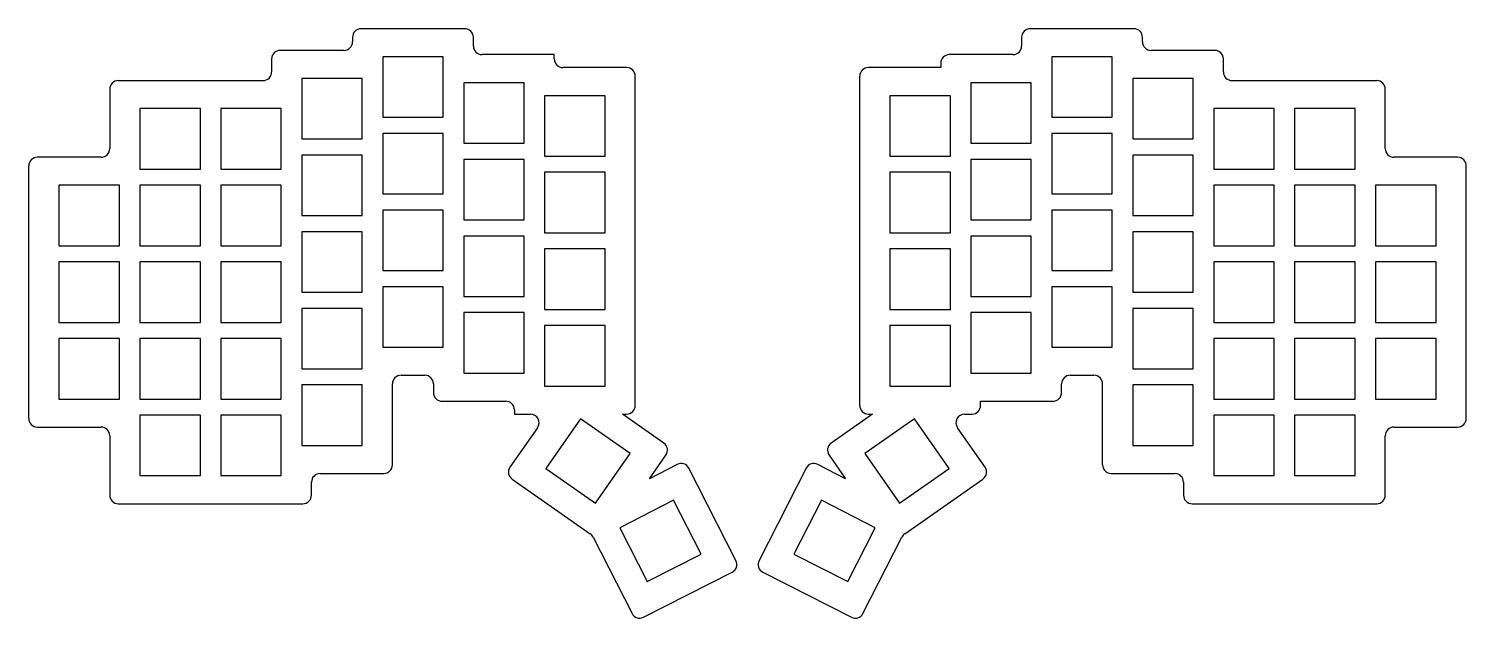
# Model space of a CAD drawing. Header units: millimetres. Extents: x -14 to 319, y -40 to 96.
import ezdxf

# ---------------------------------------------------------------- set-up
doc = ezdxf.new("R2010")
doc.units = ezdxf.units.MM

msp = doc.modelspace()

# ---------------------------------------------------------------- linework, layer by layer
for p, q in [((61, 94.5), (61, 93.5)), ((87, 96.5), (63, 96.5)), ((89, 92.5), (89, 94.5)), ((216, 94.5), (216, 92.5)), ((242, 96.5), (218, 96.5)), ((244, 93.5), (244, 94.5)), ((59, 91.5), (44.25, 91.5)), ((82, 90), (68, 90)), ((68, 90), (68, 76)), ((82, 76), (82, 90)), ((107.75, 90.5), (91, 90.5)), ((107.75, 89.5), (107.75, 90.5)), ((214, 90.5), (199.25, 90.5)), ((237, 90), (223, 90)), ((223, 90), (223, 76)), ((237, 76), (237, 90)), ((260.75, 91.5), (246, 91.5)), ((42.25, 89.5), (42.25, 86.5)), ((124.5, 87.5), (109.75, 87.5)), ((197.25, 87.5), (180.5, 87.5)), ((197.25, 88.5), (197.25, 87.5)), ((262.75, 86.5), (262.75, 89.5)), ((6.75, 84.5), (40.25, 84.5)), ((63.25, 85), (49.25, 85)), ((49.25, 85), (49.25, 71)), ((63.25, 71), (63.25, 85)), ((100.75, 84), (86.75, 84)), ((86.75, 84), (86.75, 70)), ((100.75, 70), (100.75, 84)), ((126.5, 9.25), (126.5, 85.5)), ((178.5, 9.25), (178.5, 85.5)), ((218.25, 84), (204.25, 84)), ((204.25, 84), (204.25, 70)), ((218.25, 70), (218.25, 84)), ((255.75, 85), (241.75, 85)), ((241.75, 85), (241.75, 71)), ((255.75, 71), (255.75, 85)), ((264.75, 84.5), (298.25, 84.5)), ((4.75, 82.5), (4.75, 68.75)), ((119.5, 81), (105.5, 81)), ((105.5, 81), (105.5, 67)), ((119.5, 67), (119.5, 81)), ((199.5, 81), (185.5, 81)), ((185.5, 81), (185.5, 67)), ((199.5, 67), (199.5, 81)), ((300.25, 68.75), (300.25, 82.5)), ((25.75, 78), (11.75, 78)), ((11.75, 78), (11.75, 64)), ((25.75, 64), (25.75, 78)), ((44.5, 78), (30.5, 78)), ((30.5, 78), (30.5, 64)), ((44.5, 64), (44.5, 78)), ((274.5, 78), (260.5, 78)), ((260.5, 78), (260.5, 64)), ((274.5, 64), (274.5, 78)), ((293.25, 78), (279.25, 78)), ((279.25, 78), (279.25, 64)), ((293.25, 64), (293.25, 78)), ((68, 76), (82, 76)), ((223, 76), (237, 76)), ((49.25, 71), (63.25, 71)), ((82, 72.25), (68, 72.25)), ((68, 72.25), (68, 58.25)), ((82, 58.25), (82, 72.25)), ((86.75, 70), (100.75, 70)), ((204.25, 70), (218.25, 70)), ((237, 72.25), (223, 72.25)), ((223, 72.25), (223, 58.25)), ((237, 58.25), (237, 72.25)), ((241.75, 71), (255.75, 71)), ((2.75, 66.75), (-12, 66.75)), ((63.25, 67.25), (49.25, 67.25)), ((49.25, 67.25), (49.25, 53.25)), ((63.25, 53.25), (63.25, 67.25)), ((105.5, 67), (119.5, 67)), ((185.5, 67), (199.5, 67)), ((255.75, 67.25), (241.75, 67.25)), ((241.75, 67.25), (241.75, 53.25)), ((255.75, 53.25), (255.75, 67.25)), ((317, 66.75), (302.25, 66.75)), ((-14, 6.25), (-14, 64.75)), ((11.75, 64), (25.75, 64)), ((30.5, 64), (44.5, 64)), ((100.75, 66.25), (86.75, 66.25)), ((86.75, 66.25), (86.75, 52.25)), ((100.75, 52.25), (100.75, 66.25)), ((218.25, 66.25), (204.25, 66.25)), ((204.25, 66.25), (204.25, 52.25)), ((218.25, 52.25), (218.25, 66.25)), ((260.5, 64), (274.5, 64)), ((279.25, 64), (293.25, 64)), ((319, 6.25), (319, 64.75)), ((7, 60.25), (-7, 60.25)), ((-7, 60.25), (-7, 46.25)), ((7, 46.25), (7, 60.25)), ((25.75, 60.25), (11.75, 60.25)), ((11.75, 60.25), (11.75, 46.25)), ((25.75, 46.25), (25.75, 60.25)), ((44.5, 60.25), (30.5, 60.25)), ((30.5, 60.25), (30.5, 46.25)), ((44.5, 46.25), (44.5, 60.25)), ((119.5, 63.25), (105.5, 63.25)), ((105.5, 63.25), (105.5, 49.25)), ((119.5, 49.25), (119.5, 63.25)), ((199.5, 63.25), (185.5, 63.25)), ((185.5, 63.25), (185.5, 49.25)), ((199.5, 49.25), (199.5, 63.25)), ((274.5, 60.25), (260.5, 60.25)), ((260.5, 60.25), (260.5, 46.25)), ((274.5, 46.25), (274.5, 60.25)), ((293.25, 60.25), (279.25, 60.25)), ((279.25, 60.25), (279.25, 46.25)), ((293.25, 46.25), (293.25, 60.25)), ((312, 60.25), (298, 60.25)), ((298, 60.25), (298, 46.25)), ((312, 46.25), (312, 60.25)), ((68, 58.25), (82, 58.25)), ((223, 58.25), (237, 58.25)), ((82, 54.5), (68, 54.5)), ((68, 54.5), (68, 40.5)), ((82, 40.5), (82, 54.5)), ((237, 54.5), (223, 54.5)), ((223, 54.5), (223, 40.5)), ((237, 40.5), (237, 54.5)), ((49.25, 53.25), (63.25, 53.25)), ((86.75, 52.25), (100.75, 52.25)), ((204.25, 52.25), (218.25, 52.25)), ((241.75, 53.25), (255.75, 53.25)), ((63.25, 49.5), (49.25, 49.5)), ((49.25, 49.5), (49.25, 35.5)), ((63.25, 35.5), (63.25, 49.5)), ((100.75, 48.5), (86.75, 48.5)), ((86.75, 48.5), (86.75, 34.5)), ((100.75, 34.5), (100.75, 48.5)), ((105.5, 49.25), (119.5, 49.25)), ((185.5, 49.25), (199.5, 49.25)), ((218.25, 48.5), (204.25, 48.5)), ((204.25, 48.5), (204.25, 34.5)), ((218.25, 34.5), (218.25, 48.5)), ((255.75, 49.5), (241.75, 49.5)), ((241.75, 49.5), (241.75, 35.5)), ((255.75, 35.5), (255.75, 49.5)), ((-7, 46.25), (7, 46.25)), ((11.75, 46.25), (25.75, 46.25)), ((30.5, 46.25), (44.5, 46.25)), ((119.5, 45.5), (105.5, 45.5)), ((105.5, 45.5), (105.5, 31.5)), ((119.5, 31.5), (119.5, 45.5)), ((199.5, 45.5), (185.5, 45.5)), ((185.5, 45.5), (185.5, 31.5)), ((199.5, 31.5), (199.5, 45.5)), ((260.5, 46.25), (274.5, 46.25)), ((279.25, 46.25), (293.25, 46.25)), ((298, 46.25), (312, 46.25)), ((7, 42.5), (-7, 42.5)), ((-7, 42.5), (-7, 28.5)), ((7, 28.5), (7, 42.5)), ((25.75, 42.5), (11.75, 42.5)), ((11.75, 42.5), (11.75, 28.5)), ((25.75, 28.5), (25.75, 42.5)), ((44.5, 42.5), (30.5, 42.5)), ((30.5, 42.5), (30.5, 28.5)), ((44.5, 28.5), (44.5, 42.5)), ((68, 40.5), (82, 40.5)), ((223, 40.5), (237, 40.5)), ((274.5, 42.5), (260.5, 42.5)), ((260.5, 42.5), (260.5, 28.5)), ((274.5, 28.5), (274.5, 42.5)), ((293.25, 42.5), (279.25, 42.5)), ((279.25, 42.5), (279.25, 28.5)), ((293.25, 28.5), (293.25, 42.5)), ((312, 42.5), (298, 42.5)), ((298, 42.5), (298, 28.5)), ((312, 28.5), (312, 42.5)), ((82, 36.75), (68, 36.75)), ((68, 36.75), (68, 22.75)), ((82, 22.75), (82, 36.75)), ((237, 36.75), (223, 36.75)), ((223, 36.75), (223, 22.75)), ((237, 22.75), (237, 36.75)), ((49.25, 35.5), (63.25, 35.5)), ((86.75, 34.5), (100.75, 34.5)), ((204.25, 34.5), (218.25, 34.5)), ((241.75, 35.5), (255.75, 35.5)), ((63.25, 31.75), (49.25, 31.75)), ((49.25, 31.75), (49.25, 17.75)), ((63.25, 17.75), (63.25, 31.75)), ((100.75, 30.75), (86.75, 30.75)), ((86.75, 30.75), (86.75, 16.75)), ((100.75, 16.75), (100.75, 30.75)), ((105.5, 31.5), (119.5, 31.5)), ((185.5, 31.5), (199.5, 31.5)), ((218.25, 30.75), (204.25, 30.75)), ((204.25, 30.75), (204.25, 16.75)), ((218.25, 16.75), (218.25, 30.75)), ((255.75, 31.75), (241.75, 31.75)), ((241.75, 31.75), (241.75, 17.75)), ((255.75, 17.75), (255.75, 31.75)), ((-7, 28.5), (7, 28.5)), ((11.75, 28.5), (25.75, 28.5)), ((30.5, 28.5), (44.5, 28.5)), ((119.5, 27.75), (105.5, 27.75)), ((105.5, 27.75), (105.5, 13.75)), ((119.5, 13.75), (119.5, 27.75)), ((199.5, 27.75), (185.5, 27.75)), ((185.5, 27.75), (185.5, 13.75)), ((199.5, 13.75), (199.5, 27.75)), ((260.5, 28.5), (274.5, 28.5)), ((279.25, 28.5), (293.25, 28.5)), ((298, 28.5), (312, 28.5)), ((7, 24.75), (-7, 24.75)), ((-7, 24.75), (-7, 10.75)), ((7, 10.75), (7, 24.75)), ((25.75, 24.75), (11.75, 24.75)), ((11.75, 24.75), (11.75, 10.75)), ((25.75, 10.75), (25.75, 24.75)), ((44.5, 24.75), (30.5, 24.75)), ((30.5, 24.75), (30.5, 10.75)), ((44.5, 10.75), (44.5, 24.75)), ((274.5, 24.75), (260.5, 24.75)), ((260.5, 24.75), (260.5, 10.75)), ((274.5, 10.75), (274.5, 24.75)), ((293.25, 24.75), (279.25, 24.75)), ((279.25, 24.75), (279.25, 10.75)), ((293.25, 10.75), (293.25, 24.75)), ((312, 24.75), (298, 24.75)), ((298, 24.75), (298, 10.75)), ((312, 10.75), (312, 24.75)), ((68, 22.75), (82, 22.75)), ((223, 22.75), (237, 22.75)), ((49.25, 17.75), (63.25, 17.75)), ((86.75, 16.75), (100.75, 16.75)), ((204.25, 16.75), (218.25, 16.75)), ((241.75, 17.75), (255.75, 17.75)), ((63.25, 14), (49.25, 14)), ((49.25, 14), (49.25, 0)), ((63.25, 0), (63.25, 14)), ((70.25, -4.5), (70.25, 14.25)), ((72.25, 16.25), (77.75, 16.25)), ((79.75, 14.25), (79.75, 12.25)), ((105.5, 13.75), (119.5, 13.75)), ((185.5, 13.75), (199.5, 13.75)), ((225.25, 12.25), (225.25, 14.25)), ((227.25, 16.25), (232.75, 16.25)), ((234.75, -4.5), (234.75, 14.25)), ((255.75, 14), (241.75, 14)), ((241.75, 14), (241.75, 0)), ((255.75, 0), (255.75, 14)), ((-7, 10.75), (7, 10.75)), ((11.75, 10.75), (25.75, 10.75)), ((30.5, 10.75), (44.5, 10.75)), ((81.75, 10.25), (96.5, 10.25)), ((206.5, 10.25), (223.25, 10.25)), ((206.5, 9.25), (206.5, 10.25)), ((260.5, 10.75), (274.5, 10.75)), ((279.25, 10.75), (293.25, 10.75)), ((298, 10.75), (312, 10.75)), ((25.75, 7), (11.75, 7)), ((11.75, 7), (11.75, -7)), ((25.75, -7), (25.75, 7)), ((44.5, 7), (30.5, 7)), ((30.5, 7), (30.5, -7)), ((44.5, -7), (44.5, 7)), ((98.5, 8.25), (98.5, 7.25)), ((98.5, 7.25), (102.21, 7.25)), ((123.55, 7.25), (124.5, 7.25)), ((133.11, 0.56), (123.55, 7.25)), ((181.45, 7.25), (171.89, 0.56)), ((180.5, 7.25), (181.45, 7.25)), ((202.79, 7.25), (204.5, 7.25)), ((274.5, 7), (260.5, 7)), ((260.5, 7), (260.5, -7)), ((274.5, -7), (274.5, 7)), ((293.25, 7), (279.25, 7)), ((279.25, 7), (279.25, -7)), ((293.25, -7), (293.25, 7)), ((-12, 4.25), (2.75, 4.25)), ((103.85, 4.1), (97.47, -5.01)), ((113.82, 6.13), (105.79, -5.34)), ((125.29, -1.9), (113.82, 6.13)), ((191.18, 6.13), (179.71, -1.9)), ((199.21, -5.34), (191.18, 6.13)), ((207.53, -5.01), (201.15, 4.1)), ((302.25, 4.25), (317, 4.25)), ((4.75, 2.25), (4.75, -11.5)), ((49.25, 0), (63.25, 0)), ((241.75, 0), (255.75, 0)), ((300.25, -11.5), (300.25, 2.25)), ((117.26, -13.37), (125.29, -1.9)), ((129.77, -7.7), (133.6, -2.23)), ((171.4, -2.23), (175.23, -7.7)), ((179.71, -1.9), (187.74, -13.37)), ((53.5, -6.5), (68.25, -6.5)), ((105.79, -5.34), (117.26, -13.37)), ((136.22, -4.41), (129.77, -7.7)), ((149.81, -26.67), (138.91, -5.29)), ((166.09, -5.29), (155.19, -26.67)), ((175.23, -7.7), (168.78, -4.41)), ((187.74, -13.37), (199.21, -5.34)), ((236.75, -6.5), (251.5, -6.5)), ((11.75, -7), (25.75, -7)), ((30.5, -7), (44.5, -7)), ((51.5, -11.5), (51.5, -8.5)), ((97.96, -7.79), (116.09, -20.49)), ((188.91, -20.49), (207.04, -7.79)), ((253.5, -8.5), (253.5, -11.5)), ((260.5, -7), (274.5, -7)), ((279.25, -7), (293.25, -7)), ((135.39, -12.69), (122.92, -19.05)), ((141.75, -25.17), (135.39, -12.69)), ((169.61, -12.69), (163.25, -25.17)), ((182.08, -19.05), (169.61, -12.69)), ((6.75, -13.5), (49.5, -13.5)), ((255.5, -13.5), (298.25, -13.5)), ((122.92, -19.05), (129.27, -31.52)), ((175.73, -31.52), (182.08, -19.05)), ((116.73, -21.22), (125.75, -38.93)), ((179.25, -38.93), (188.27, -21.22)), ((129.27, -31.52), (141.75, -25.17)), ((163.25, -25.17), (175.73, -31.52)), ((128.44, -39.8), (148.93, -29.36)), ((156.07, -29.36), (176.56, -39.8))]:
    msp.add_line(p, q)
for centre, start, end in [((59, 93.5), 270, 0), ((63, 94.5), 90, 180), ((87, 94.5), 0, 90), ((218, 94.5), 90, 180), ((242, 94.5), 0, 90), ((246, 93.5), 180, 270), ((44.25, 89.5), 90, 180), ((91, 92.5), 180, 270), ((199.25, 88.5), 90, 180), ((214, 92.5), 270, 0), ((260.75, 89.5), 0, 90), ((109.75, 89.5), 180, 270), ((124.5, 85.5), 0, 90), ((180.5, 85.5), 90, 180), ((6.75, 82.5), 90, 180), ((40.25, 86.5), 270, 0), ((264.75, 86.5), 180, 270), ((298.25, 82.5), 0, 90), ((-12, 64.75), 90, 180), ((2.75, 68.75), 270, 0), ((302.25, 68.75), 180, 270), ((317, 64.75), 0, 90), ((72.25, 14.25), 90, 180), ((77.75, 14.25), 0, 90), ((227.25, 14.25), 90, 180), ((232.75, 14.25), 0, 90), ((81.75, 12.25), 180, 270), ((96.5, 8.25), 0, 90), ((223.25, 12.25), 270, 0), ((102.21, 5.25), 325, 90), ((124.5, 9.25), 270, 0), ((180.5, 9.25), 180, 270), ((202.79, 5.25), 90, 215), ((204.5, 9.25), 270, 0), ((-12, 6.25), 180, 270), ((2.75, 2.25), 0, 90), ((302.25, 2.25), 90, 180), ((317, 6.25), 270, 0), ((131.96, -1.08), 325, 55), ((173.04, -1.08), 125, 215), ((53.5, -8.5), 90, 180), ((68.25, -4.5), 270, 0), ((99.11, -6.15), 145, 235), ((137.13, -6.19), 27, 117), ((167.87, -6.19), 63, 153), ((205.89, -6.15), 305, 35), ((236.75, -4.5), 180, 270), ((251.5, -8.5), 0, 90), ((6.75, -11.5), 180, 270), ((49.5, -11.5), 270, 0), ((255.5, -11.5), 180, 270), ((298.25, -11.5), 270, 0), ((114.94, -22.12), 27, 55), ((190.06, -22.12), 125, 153), ((148.03, -27.58), 297, 27), ((156.97, -27.58), 153, 243), ((127.53, -38.02), 207, 297), ((177.47, -38.02), 243, 333)]:
    msp.add_arc(centre, 2, start, end)

doc.saveas('drawing.dxf')
